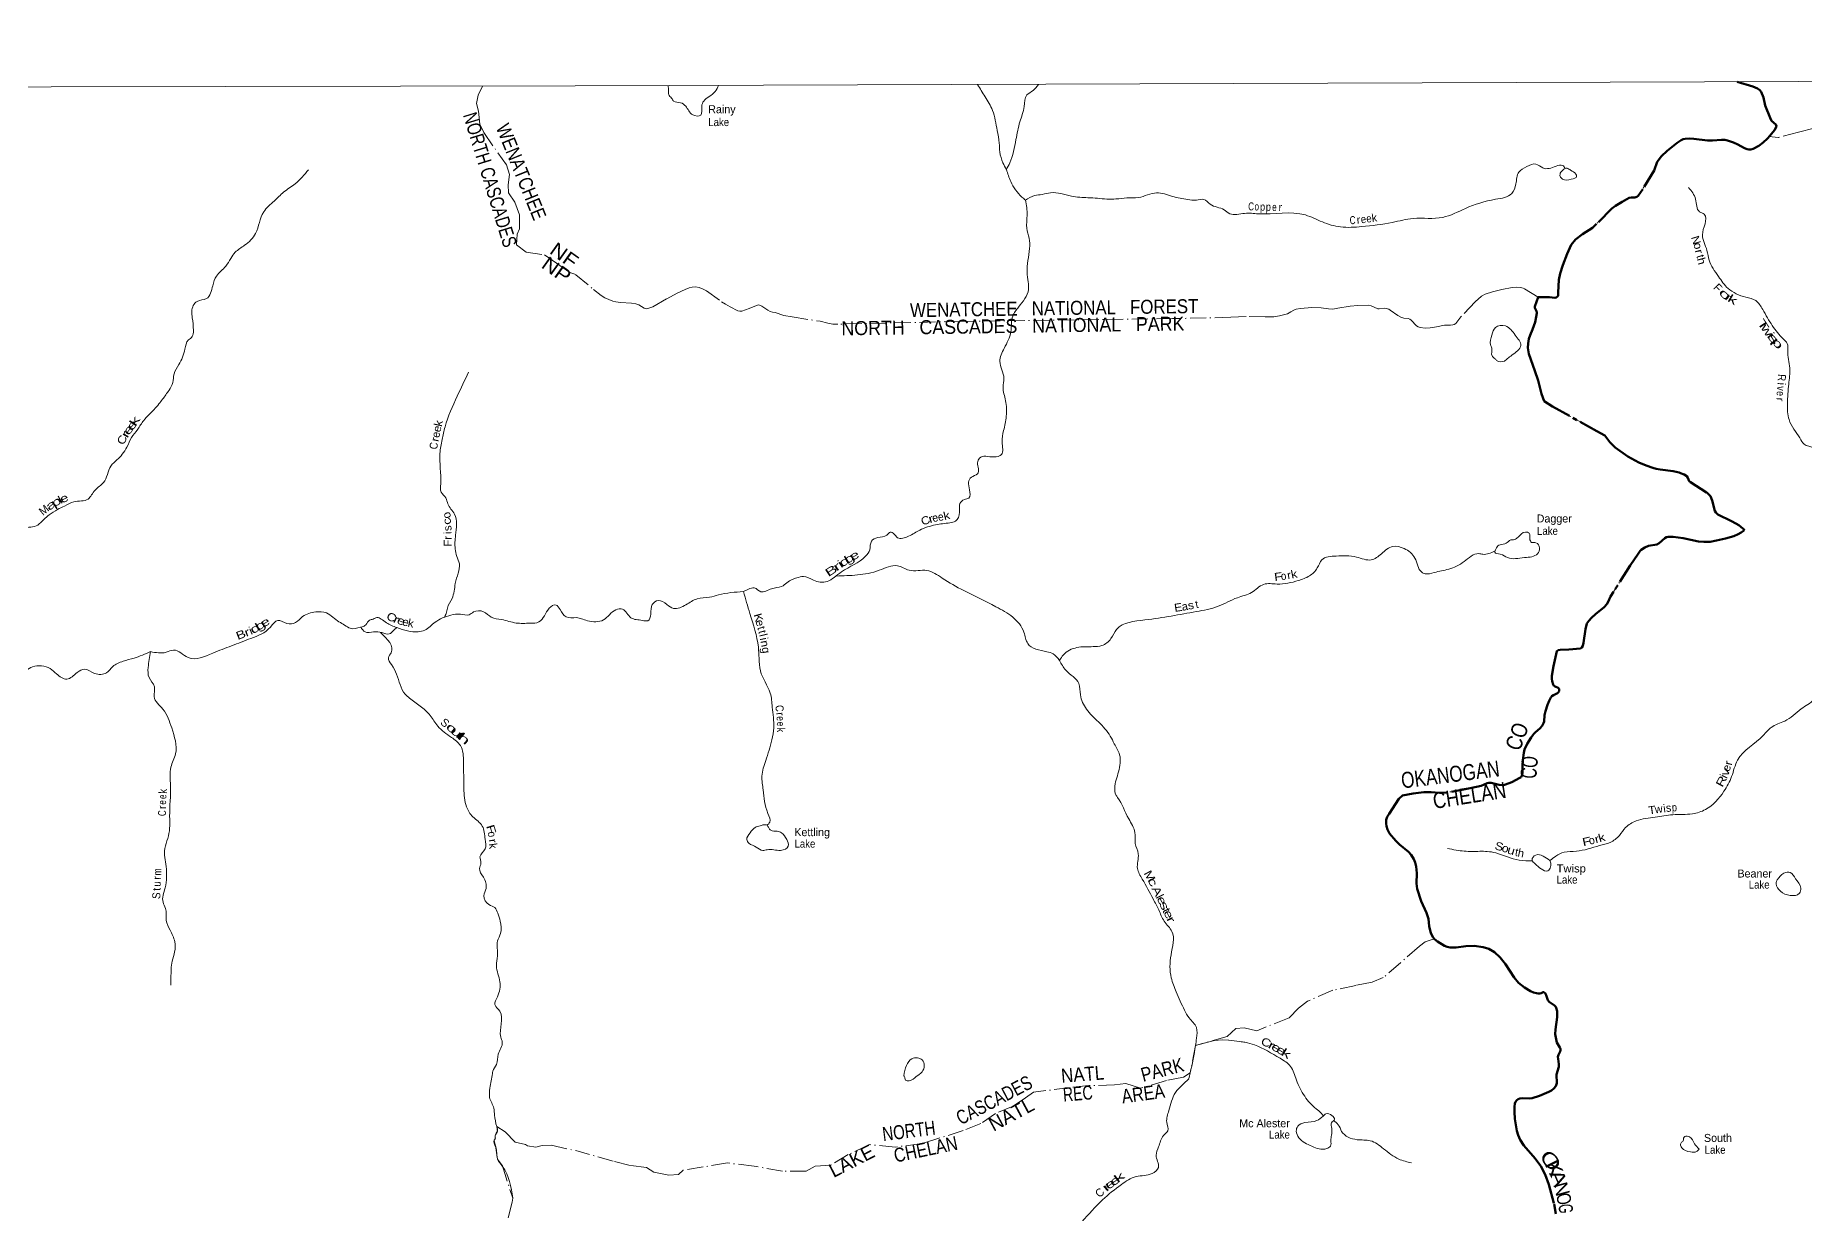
# Model space of a CAD drawing. Header units: feet. Extents: x 0 to 246606, y 183576 to 368785.
# Drawn here: x 47654 to 91875, y 339317 to 368785 of the extents above; entities that cross this region are included whole.
import ezdxf
from ezdxf.enums import TextEntityAlignment as Align

# ---------------------------------------------------------------- set-up
doc = ezdxf.new("R2010")
doc.units = ezdxf.units.FT
doc.header["$LTSCALE"] = 80
doc.linetypes.add('DOT_DASHED', pattern=[7.7, 5, -1.2, 0.3, -1.2])
doc.linetypes.add('LONG_DASH_SHORT_DASH', pattern=[9.9, 6, -1.2, 1.5, -1.2])
for name, color, linetype, lineweight in [('11', 7, 'LONG_DASH_SHORT_DASH', 60), ('39', 7, 'Continuous', 13), ('4', 7, 'Continuous', 13), ('41', 7, 'Continuous', 13), ('44', 7, 'DOT_DASHED', 13)]:
    doc.layers.add(name, color=color, linetype=linetype, lineweight=lineweight)
doc.layers.add('12', color=7, linetype='Continuous')

msp = doc.modelspace()

# ---------------------------------------------------------------- linework, layer by layer
at = {"layer": '11'}
for points in [[(90192.04, 367622.53), (90582.19, 367506.31), (90697.59, 367458.99), (90754.21, 367417.03), (90787.9, 367374.37), (90845.17, 367229), (90893.35, 367035.16), (91014.28, 366718.77), (91050.51, 366650.23), (91159.17, 366552.14), (91170.64, 366518.2), (91170.64, 366518.2), (91159.53, 366474.32), (91125.27, 366418.18), (91009.69, 366275.52), (90944.13, 366203.4), (90840.42, 366106.73), (90732.73, 366025.93), (90587.98, 365946.05), (90527.37, 365930.24), (90483.21, 365928.83), (90443.05, 365936.78), (90369.88, 365966.04), (90206.18, 366058.42), (90095.09, 366107.42), (89950.91, 366157.09), (89877.22, 366168.52), (89800.19, 366169.97), (89576.34, 366153.05), (89447.5, 366153.54), (89110.52, 366196.22), (88991.49, 366202.92), (88889.71, 366196.07), (88841.18, 366185.44), (88788.14, 366164.56), (88685.95, 366100.14), (88437.74, 365900.35), (88297.08, 365767.07), (88190.85, 365623.05), (88117.95, 365406.31), (87829.85, 364942.83), (87716.42, 364776.03), (87684.58, 364748.94), (87629.33, 364733.98), (87537.19, 364727.65), (87492.38, 364718.87), (87313.47, 364625.06), (87150.73, 364525.36), (87059.54, 364453.13), (86677.3, 364070.96), (86569.92, 363968.97), (86322.14, 363813.86), (86148.56, 363676.64), (86039.96, 363546.78), (85939.18, 363325.35), (85831.9, 363041.7), (85766.37, 362831.51), (85734.86, 362671.41), (85713.94, 362353.8), (85716.22, 362295.5), (85714.05, 362277.56), (85706.77, 362261.49), (85691.02, 362245.56), (85663.93, 362230.42), (85630.38, 362224.4), (85499.44, 362237.04), (85216.26, 362235.14), (85135.38, 362004.91), (85136.15, 361974.54), (85172.64, 361885.14), (85178.77, 361858.1), (85178.25, 361835.85), (85168.77, 361746.49), (85140.25, 361614.37), (85072.68, 361433.16), (85012.75, 361285.34), (84983.26, 361192), (84961.54, 361077.2), (84956.2, 360969.82), (84981.82, 360817.03), (85131.18, 360395.87), (85213.99, 360149.66), (85296.74, 359820.1), (85366.94, 359637.38), (85574.7, 359501.01), (86685.66, 358887.46), (86879.8, 358773.98), (87006.31, 358608.29), (87141.51, 358480.39), (87457.98, 358248.71), (87734.47, 358100.34), (87915.17, 358024.67), (88085.43, 357968.05), (88168.11, 357947.38), (88267.82, 357930.54), (88592.33, 357887.7), (88735.66, 357851.44), (88772.28, 357836.16)], [(88772.28, 357836.16), (88862.92, 357800.77), (88927.58, 357761.93), (88952.89, 357721.46), (88986.09, 357640.02), (89020.01, 357607.85), (89428.56, 357352.66), (89484.62, 357305.21), (89520.9, 357259.47), (89562.8, 357154.48), (89627.99, 356898.05), (89654.07, 356848.1), (89708.12, 356802.54), (90050.42, 356637.95), (90153.3, 356581.12), (90228.38, 356531.85), (90334.23, 356455.63), (90355.46, 356432.52), (90362.37, 356410.95), (90351.52, 356396.04), (90287.26, 356353.09), (90211.77, 356307.34), (90110, 356262.69), (89899.73, 356202.88), (89674.57, 356147.8), (89511.02, 356121.04), (89353.01, 356115.59), (89226.77, 356128.89), (88836.11, 356207.89), (88591.55, 356242.24), (88516.81, 356245.4), (88468.87, 356243.69), (88425.61, 356232.8), (88384.96, 356209.84), (88242.5, 356085.85), (88180.73, 356054.18), (87976.34, 356015.34), (87877.68, 355974.7), (87789.61, 355919.11), (87763.17, 355892.52), (87710.81, 355821.41), (87512.14, 355523.8), (87094.85, 354865.09), (87022.62, 354749.14), (86961.78, 354614.34), (86929.07, 354558.36), (86863.77, 354484.29), (86646.87, 354311.19), (86552.07, 354219.63), (86478.16, 354140.39), (86434.81, 354072.71), (86396.83, 353936.63), (86346.51, 353593.58), (86329.18, 353513.7), (86309.01, 353476.39), (86277.45, 353454.71), (85982.4, 353428.48), (85766.74, 353421.52), (85714.4, 353411.27), (85684.62, 353381.67), (85597.09, 353010.9), (85556.08, 352765.56), (85557.55, 352691.74), (85568.87, 352630.64), (85592.86, 352552), (85610.31, 352520.72), (85641.06, 352499.37), (85714.55, 352464.28), (85736.7, 352438.87), (85742.28, 352411), (85738.95, 352381.38), (85725.76, 352356.67), (85700.68, 352334.72), (85599.03, 352285.57), (85558.85, 352259.57), (85533.95, 352227.45), (85494.35, 352146.08), (85452.26, 352045.16), (85397.96, 351886.3), (85378.74, 351816.03), (85373.01, 351784.89), (85369.77, 351738.19), (85368.43, 351669.24), (85364.88, 351628.28), (85352.75, 351579.8), (85317.42, 351517.21), (85258.96, 351453.67), (85147.35, 351357.95), (85108.47, 351320.03)], [(85108.47, 351320.03), (85079.77, 351286.02), (85037.86, 351223.63), (84938.91, 351068.89), (84875.59, 350928.78), (84855.62, 350843.78), (84832.53, 350659.57), (84819.74, 350512.96), (84824.05, 350346.52), (84818.93, 350304.28), (84808.09, 350267.28), (84786.66, 350235.51), (84755.21, 350212.44), (84553.95, 350110.93), (84397.43, 350047.15), (84352.74, 350035.59), (84313.58, 350033.1), (84243.22, 350042.07), (84037.09, 350093.44), (83980.34, 350094.61), (83937.77, 350085.84), (83793.75, 350013.14), (83519.48, 349959.46), (82930.9, 349847.66), (82845.06, 349842.31), (82752.34, 349844.61), (82537.81, 349861.52), (82358.84, 349861.65), (82087.47, 349822.18), (81823.12, 349776.81), (81732.04, 349692.33), (81488.04, 349319.83), (81439.43, 349236.81), (81418.29, 349162.78), (81414.04, 349077.82), (81422.4, 349011.04), (81449.01, 348920.8), (81499.99, 348825.39), (81655.34, 348639.07), (81746.12, 348546.91), (81971.99, 348364.03), (82043.23, 348289.59), (82107.6, 348185.1), (82140.91, 348095.65), (82164.04, 347996.46), (82185.3, 347834.98), (82174.39, 347571.84), (82188.77, 347442.52)], [(82188.77, 347442.52), (82289.56, 347131.61), (82424.22, 346836.18), (82478.35, 346691.85), (82491.68, 346503.3), (82532.78, 346332.26), (82586.87, 346219.01), (82623.95, 346179.69), (82702.89, 346125.77), (82876.79, 346012.6), (82939.91, 345987.72), (83019.88, 345971.91), (83168.11, 345971.47), (83409.91, 346002.79), (83617.53, 346016.23), (83841.77, 345982.04), (83981.2, 345938.91), (84122.16, 345855.63), (84263.95, 345723.59), (84397.95, 345557.1), (84612.6, 345225.61), (84723.59, 345093.12), (84877.83, 344969.55), (85026.99, 344883.73), (85101.75, 344850.7), (85173.79, 344827.95), (85216.65, 344821.1), (85256.92, 344824.42), (85293.99, 344830.68), (85337.87, 344857.09), (85359.39, 344858.44), (85395.58, 344825.2), (85427.02, 344752.7), (85461.06, 344658.3), (85493.54, 344615.56), (85622.07, 344525.12), (85652.9, 344490.86), (85667.45, 344462.6), (85689.18, 344377.86), (85692.61, 344314.46), (85692.37, 344228.05), (85645.16, 343920.91), (85641.2, 343807.82), (85654.48, 343719.6), (85686.09, 343593.22), (85755.55, 343471.37), (85770.28, 343437.94), (85773.93, 343405.17), (85763.19, 343370.14), (85722.94, 343284.73), (85710.51, 343238.54), (85711.92, 343184.51), (85732.13, 343053.04), (85731.58, 342986.8)], [(85731.58, 342986.8), (85676.38, 342793.74), (85680.78, 342583.08), (85659.06, 342508.77), (85607.79, 342442.82), (85550.41, 342400.07), (85479.05, 342359.54), (85248.46, 342262.59), (85069.24, 342201.25), (85007.15, 342194.69), (84826.5, 342207.93), (84759.96, 342198.19), (84711.96, 342177.51), (84680.96, 342154.11), (84650.01, 342113.63), (84633.75, 342073.66), (84622.86, 341989.38), (84619.96, 341862.01), (84634.12, 341689.57), (84678.2, 341390.09), (84714.95, 341278.13), (84766.64, 341159.95), (84860.84, 341020.13), (85140.23, 340695.96), (85282.73, 340507.32), (85389.59, 340291.66), (85484.36, 340046.18), (85615.22, 339553.54), (85659.58, 339309.28)]]:
    msp.add_lwpolyline(points, dxfattribs=at)
at = {"layer": '39'}
msp.add_lwpolyline([(77479.91, 343658.62), (77321.03, 343667.28), (77122.09, 343649.59), (76863.45, 343581.03), (76653.25, 343519.41)], dxfattribs=at)
for points in [[(63471.33, 367532.76), (63477.04, 367388.69), (63483.67, 367304.66), (63553.17, 367213.31), (63605.56, 367140.47), (63781.27, 367099.82), (63908.4, 367014.76), (64083.78, 366798.26), (64285.82, 366791.94), (64308.47, 367014.26), (64359.22, 367141.55), (64496.83, 367256.6), (64646.58, 367381.74), (64727.55, 367535.35)], [(71201.69, 367554.48), (71392.84, 367250), (71576.07, 366910.17), (71694.33, 366404.68), (71744.26, 366093.32), (71760, 365868.92), (71838.3, 365599.98), (71924.82, 365429.18)], [(72725.86, 367558.14), (72589.28, 367404.15), (72435.51, 367295.18), (72366.27, 367004.19), (72262.51, 366624.3), (72162.66, 366177.69), (72010.03, 365593.7), (71924.49, 365428.55)], [(54479.46, 365426.31), (54149.95, 365072.98), (53857.28, 364863.52), (53623.32, 364642.62), (53359.6, 364370.86), (53155.32, 363831.06), (52883.78, 363534.97), (52649.31, 363360.53), (52535.82, 363207.69), (52412.65, 363014.32), (52179.01, 362763.12), (52086.65, 362523.64), (51926.5, 362200.54), (51696.94, 362133.24), (51562.29, 361881.15), (51576.12, 361721.69), (51603.72, 361408.84), (51575.12, 361250.91), (51477.04, 361166.94), (51392.64, 360937.66), (51241.24, 360552.02), (51118.51, 360318.26), (51088.52, 360101.72), (50993.61, 359910.7), (50832.42, 359684.57), (50740.77, 359566.33), (50493.23, 359292.74), (50361.4, 359153.83), (50210.25, 358933.88), (50054.94, 358723.98), (49940.31, 358488.29), (49825.08, 358309.16), (49693.25, 358170.25), (49543.42, 358014.97), (49355.99, 357598.61), (49143.87, 357412.31), (48970.54, 357188.06), (48615.77, 357119.33), (48378.57, 357011.53), (48207.78, 356926.73), (48001.15, 356793.02), (47865.03, 356678.31), (47710.98, 356539.14), (47346.15, 356466.25), (47070.7, 356345.89), (46910.21, 356243.02), (46700.35, 356222.42), (46324.23, 356072.62), (45875.47, 355726), (45332.61, 355301.51), (45073.78, 354951.01), (45055.66, 354568.93), (45368.65, 354202.78), (45641.01, 353858.39), (45677.23, 353683.03), (45723.01, 353370.38)], [(71924.49, 365428.55), (72031.38, 365128.75), (72313.53, 364740.29), (72400.27, 364665.39)], [(72400.27, 364665.39), (72626.77, 364776.29), (72820.8, 364808.39), (73026.98, 364850.58), (73552.15, 364763), (73960.22, 364726.11), (74202.65, 364709.63), (74663.3, 364692.88), (74932.08, 364720.85), (75223.05, 364730.59), (75679.91, 364847.26), (76071.72, 364757.83), (76455.47, 364678.52), (76671.64, 364664.1), (76857.56, 364682.06), (77016.96, 364562.59), (77368.26, 364420.66), (77505.48, 364325.48), (77879.29, 364333.1), (78216.69, 364322.57), (79398.64, 364292.79), (79822.62, 364118.42), (80274.98, 363994.55), (80806.39, 364001.97), (81568.33, 364108.15), (82091.82, 364204.53), (82829.37, 364233.93), (83395.53, 364455.57), (84151.63, 364685.07), (84556, 364828.08), (84659.5, 365068.5), (84734.82, 365365.55), (84929.04, 365502.76), (85159.5, 365565.13), (85329.04, 365469.92), (85664.53, 365511.95), (85826.21, 365533.98), (85892.74, 365455.06)], [(85892.74, 365455.06), (85781.43, 365360.19), (85763.06, 365259.15), (85823.55, 365190.35), (86043.77, 365186.03), (86175.24, 365258.63), (86157.17, 365315.25), (86026.01, 365412.45), (85937.2, 365461.07), (85891.86, 365456.11)], [(88975.15, 364978.2), (89148.37, 364688.93), (89250.83, 364375.48), (89365.88, 364312.67), (89385.64, 364074.12), (89320.47, 363797.27), (89434.9, 363404.98), (89486.98, 363164.37), (89722.61, 362755.75), (89960.48, 362458.31), (90406.6, 362237.42), (90654.96, 362152.21), (90828.31, 361929.64), (91067.99, 361527.08), (91346.19, 361189.16), (91442.97, 361081.91), (91452.74, 360901.99), (91502.43, 360463.29), (91477.43, 360065.1), (91446.19, 359567.88), (91485.87, 359175.68), (91608.66, 358932.96), (91757.88, 358717.52)], [(72400.99, 364665.74), (72444.01, 364289.36), (72431.27, 363959.89), (72491.42, 363711.18), (72503.07, 363456.47), (72441.33, 362860.24), (72469.17, 362619.65), (72476.89, 362429.63), (72229.57, 361991.3), (72083.66, 361763.07), (72034.44, 361373), (71869.99, 360956.8), (71760.28, 360633.51), (71862.52, 360204.85), (71841.91, 359990.6), (71903.91, 359648.91), (71921.36, 359260.78), (71854.01, 358899.04), (71817.1, 358610.02), (71800.36, 358302.79), (71608.29, 358240.37), (71252.63, 358214.53), (71201.89, 358095.33), (71227.88, 357945.72), (71201.38, 357820.43), (71047.66, 357733.7), (70978.73, 357612.5), (71002.62, 357420.44), (70984.05, 357214.28), (70872.85, 357176.01), (70763.56, 357081.14), (70753.05, 356862.84), (70653.61, 356632.53), (70514.12, 356594.3), (70152.35, 356542.19), (69760.13, 356413.32), (69478.99, 356258.02), (69204.13, 356221.98), (69111.36, 356317.1), (69022.54, 356357.64), (68939.57, 356289.01), (68707.09, 356226.64), (68551.34, 356135.87), (68506.48, 355919.64), (68405.15, 355758.06), (67806.35, 355370.7), (67620.2, 355229.43), (67440.19, 355128.59), (67100.8, 355159.33), (66848.41, 355252.63), (66686.69, 355214.43), (66567.42, 355178.19), (66306.44, 355004.68), (66051.74, 354944.35), (65784.9, 354871.92), (65623.43, 354965.1), (65477.9, 354934.96), (65352.52, 354874.48)], [(84374.37, 360635.93), (84188.5, 360644.25), (84138.08, 360694.85), (84063.46, 360769.73), (84055.74, 360963.8), (84025.59, 361046.71), (84056.36, 361291.26), (84149.65, 361477.11), (84398.25, 361517.23), (84642.31, 361290.53), (84779.21, 361029.6), (84558.52, 360785.28), (84449.25, 360700.52), (84374.37, 360635.93)], [(58480.85, 360364.56), (58196.43, 359763.23), (57893.63, 358991.96), (57822.29, 358675.94), (57765.4, 358329.79), (57783.66, 357570.3), (57798.03, 357360.33), (57914.72, 357216.2), (57962.76, 357069.26), (58129.11, 356814.57), (58155.01, 356283.48), (58146.54, 355943.94), (58188.44, 355755.95), (58250.31, 355570.26), (58219.7, 355338.64), (58149.83, 355073.15), (58068.99, 354700.45), (57950.34, 354462.69), (57919.46, 354328.98), (57875.82, 354228.2)], [(91757.88, 358717.52), (91862.63, 358560.21), (91980.06, 358509.99), (92170.34, 358441.78), (92381.41, 358157.35), (92846.19, 357513.83), (93032.87, 357273.8), (93211.07, 357189.38), (93411.93, 356941.31), (93691.65, 356697.49), (93896.23, 356574.74), (94293.56, 356214), (94848.73, 355815.27), (95317.02, 355386), (95776.74, 355142.65), (96040.22, 354925.06), (96514.22, 354635.27), (97125.78, 354333.71), (97566.96, 354223.71), (97810.18, 354210.83)], [(84126.09, 355884.37), (83835.93, 355807.49), (83734.94, 355823.79), (83362.79, 355626.16), (82980.55, 355434.6), (82618.73, 355352.18), (82388.33, 355320.12), (82305.56, 355358.63), (82134.48, 355712.59), (81864.18, 355951.45), (81585.45, 356004.36), (81296.17, 355820.77), (81043.32, 355667.46), (80675.71, 355738.67), (80162.55, 355763.57), (79808.78, 355666.99), (79695.25, 355464.99), (79498.89, 355267.14), (79219.84, 355150.24), (78688.28, 355063.99), (78352.86, 355054.3), (78051.42, 354852.54), (77697.58, 354721.59), (77220.34, 354505.9), (76670.51, 354375.19), (75387.09, 354164.55), (74679.47, 353928.93), (74537.6, 353700.69), (74310.97, 353525.12), (74092.71, 353497.09), (73686.54, 353473.34), (73348.78, 353295.88), (73253.54, 353150.46)], [(84499.31, 356154.34), (84379.94, 356069.59), (84230.36, 356033.39), (84155.42, 355938.48), (84133.05, 355859.68), (84268.33, 355808.97), (84450.01, 355723.85), (84876.34, 355723.31), (85199.8, 355819.94), (85250.59, 355963.39), (85159.91, 356094.9), (85052.84, 356105.14), (85006.55, 356202.22), (84994.67, 356331.61), (84895.72, 356362.05), (84713.64, 356236.95), (84620.58, 356174.4), (84531.33, 356166.19), (84499.31, 356154.34)], [(67665.84, 355263.46), (68202.23, 355291.37), (68741.92, 355405.91), (69200.79, 355520.56), (69493.56, 355409.01), (69936.04, 355402.4), (70319.58, 355211.91), (70858.47, 354899.94), (71661.88, 354496.68), (72083.67, 354233.37), (72361.8, 353857.04), (72456.24, 353575.95), (72936.73, 353369.17), (73092.21, 353318.44), (73253.54, 353150.46)], [(65352.62, 354874.13), (64728.02, 354792.38), (64505.66, 354734.04), (64194.42, 354691.98), (63915.31, 354544.77), (63603.98, 354454.19), (63434.44, 354553.45), (63218.43, 354650.75), (63072.77, 354551.89), (63033.93, 354313.41), (62962.9, 354145.72), (62827.54, 354153.98), (62538.73, 354221.04), (62331.01, 354431.53), (62163.28, 354417.59), (61853.67, 354167.32), (61453.57, 354145.59), (61302.13, 354196.31), (61182.07, 354226.53)], [(65352.52, 354874.48), (65513.12, 354324.46), (65723.7, 353485.32), (65741.36, 353206.34), (65775.12, 352890.96), (66020.58, 352336.79), (66072.46, 351985.01), (66109.88, 351467.48), (66062.84, 351164.33), (65908.31, 350647.05), (65812.61, 350259.06), (65844.29, 349913.36), (65962.4, 349327.01), (66008.46, 349106.62), (65945.69, 349035.95)], [(55784.01, 353983.16), (55523.73, 353955.92), (55383.5, 354035.13), (55241.19, 354120.37), (55090.51, 354231.78), (54927.76, 354339.02), (54660.85, 354364.23), (54332.83, 354249.33), (54158.7, 354099.83), (53936.76, 354075.06), (53715.72, 354155.35), (53529.67, 353987.53), (53041.87, 353703.1), (52559.06, 353517.72), (52086.33, 353334.48), (51471.42, 353224.36), (51105.83, 353410.08), (50924.6, 353357.48), (50530.53, 353373.15)], [(56691.09, 353973.39), (56429.22, 354093.63), (56296.92, 354187.07), (56191.48, 354224.24), (56092.9, 354186.74), (56008.36, 354159.5), (55910.61, 354045.23), (55822.3, 353991.68), (55782.84, 353983.04)], [(61182.07, 354226.53), (60918.04, 354242.25), (60768.63, 354424.39), (60666.41, 354538.39), (60495.58, 354457.62), (60376.39, 354270.37), (60240.69, 354115.25), (60020.87, 354082.41), (59671.35, 354088.49), (59304.82, 354173.18), (59049.66, 354232.88), (58854.27, 354370.04), (58603.85, 354365.14), (58493.5, 354295.18), (58279.23, 354308.88), (58037.1, 354283.87), (57645.1, 354107.61), (57384.62, 353910.65), (57223.47, 353868.39), (56691.09, 353973.39)], [(55784.01, 353983.16), (55894.36, 353865.22), (56106.47, 353863.62), (56312.66, 353849.83), (56498.87, 353815.6), (56602.98, 353901.66), (56691.09, 353973.39)], [(56279.92, 353852.23), (56544.31, 353345.35), (56478.99, 353221.35), (56553.56, 353048.45), (56681.39, 352807.46), (56896.82, 352308.86), (57004.95, 352209.08), (57267.64, 352012.07), (57520.63, 351778.59), (57711.37, 351510.04), (58051.75, 351227.04), (58276.13, 351023.53), (58355.33, 350608.23), (58364.42, 349949.65), (58429.93, 349491.76), (58588.17, 349241.02), (58824.95, 349011.39), (58895.18, 348678.81), (58895.74, 348438.38), (58766.54, 348242.93), (58790.51, 348079.55), (58755.55, 347949.83), (58850.8, 347732.72), (58918.49, 347448.61), (58863.89, 347266.14), (58989.46, 347047.35), (59137.74, 346970.26), (59211.97, 346829.68), (59274.71, 346630.37), (59277.99, 346325.31), (59207.29, 346136.6), (59205.25, 345762.78), (59179.6, 345518.01), (59264.7, 345116.91), (59202.06, 344742.4), (59141.58, 344543.7), (59258.48, 344379.36), (59287.68, 343729.1), (59323.32, 343608.29), (59223.57, 343304.07), (59177.83, 343048.96), (59088.78, 342876.19), (59075.25, 342819.46)], [(91786.45, 351943.18), (92113.53, 352169.99), (92456.29, 352583.21), (92750.8, 352889.18), (93031.84, 352920.24), (93432.59, 352804.07), (94195.27, 352721.19), (94824.45, 352646.04), (95540.44, 352635.8), (96529.11, 352761.7), (97024.19, 352926.72), (97373.29, 353236.87), (97475.69, 353530.21), (97646.51, 353959.14), (97808.94, 354210.9)], [(50530.41, 353372.31), (50120.2, 353210.83), (49846.32, 353132.93), (49587.18, 352998.61), (49431.27, 352845.28), (49134.52, 352827.73), (48880.86, 352935.94), (48699.98, 352851.01), (48439.15, 352686.38), (48183.23, 352816.78), (48026.28, 352948.33), (47581.42, 352991.7), (47243.92, 352818.1), (47035.87, 352817.73), (46894.45, 353008.05), (46745.7, 353127.56), (46443.87, 353206.93), (46152.66, 353237.93), (45856.37, 353365.85), (45722.61, 353370.36)], [(50530.53, 353373.15), (50472.17, 352976.47), (50495.04, 352728.21), (50626.82, 352495.35), (50621.41, 352246.77), (50838.88, 351934.08), (51060.07, 351463.83), (51157.92, 350816.38), (51040.29, 350483.67), (51031.1, 350022.89), (51009.03, 349256.87), (51008.26, 348951.77), (50962.46, 348702.72), (50888.42, 348449.31), (50919.51, 347999.1), (50894.96, 347463.39), (50844.29, 347103.16), (50906.51, 346952.34), (50923.9, 346649.47), (51023.47, 346406.14), (51135.66, 346116.48), (51134.36, 345861.88), (51070.14, 345634.85), (51048.16, 345424.47), (51038.25, 345030.36)], [(73253.83, 353150.9), (73406.65, 352909.72), (73733.34, 352573.76), (73775.24, 352290.71), (73924.09, 351934.76), (74226.56, 351612.98), (74520.89, 351256.85), (74621.56, 351066.71), (74752.39, 350795.68), (74727.34, 350369.2), (74631.6, 349958.97), (74661.6, 349791.16), (74701.89, 349728.45), (74981.74, 349192.43), (75136.67, 348846.57), (75146.26, 348577.72), (75220.53, 348312.82), (75199.64, 347949), (75320.38, 347686.06), (75592.21, 347186.44), (75733.13, 346911.35), (75867.98, 346632.23), (76061.47, 346375.27), (76040.16, 345791.12), (76045.14, 345212.99), (76169.76, 344865.16), (76377.01, 344404.02), (76491.82, 344211.84), (76673.22, 343973.09), (76676.75, 343702.22), (76653.25, 343519.41)], [(91786.45, 351943.18), (91376.75, 351636.01), (91039.03, 351476.74), (90842.66, 351276.87), (90198.98, 350659.13), (90050.71, 350248.97), (89858.07, 349879.3), (89398.56, 349423.03), (89071.03, 349318.33), (88577.98, 349294.69), (88143.46, 349236.61), (87664.42, 349138.16), (87401.44, 348970.72), (87245.49, 348776.86), (87014.82, 348601.29), (86752.01, 348520.76), (86169.84, 348382.01), (85862.67, 348354.09), (85658.41, 348257.32), (85510.71, 348150.37)], [(65945.69, 349035.95), (65860.85, 349044.14), (65769.88, 349020), (65644.52, 348973.66), (65516.98, 348840.41), (65435.84, 348670.71), (65490.22, 348579.68), (65671.89, 348486.47), (65835.39, 348397.33), (65944.53, 348419.42), (66279.91, 348402.83), (66472.06, 348509.73), (66433.98, 348673.51), (66300.94, 348841.45), (66191.91, 348882.01), (66034.35, 348906.47), (65983.95, 348967.17), (65945.69, 349035.95)], [(85072.62, 348143.42), (84740.91, 348155.38), (84153.28, 348340.06), (83943.21, 348374.69), (83571.44, 348375.15), (83165.38, 348408), (82947.24, 348452.74)], [(85510.71, 348150.37), (85337.15, 348257.72), (85153.34, 348286.25), (85064.2, 348163.06), (85138.78, 348063.92), (85294.12, 347938.4), (85457.69, 347891.7), (85526.57, 347986.62), (85534.79, 348061.4), (85510.71, 348150.37)], [(91192.67, 347664.72), (91358.67, 347832.29), (91514.28, 347848.27), (91649.36, 347694.47), (91780.26, 347459.83), (91743.64, 347328.48), (91517.24, 347274.19), (91270.94, 347383.65), (91164.2, 347567.73), (91174.43, 347634.42), (91192.67, 347664.72)], [(77478.81, 343658.77), (77757.57, 343620.01), (77886.85, 343601.66), (78121.1, 343534.66), (78767.04, 343202.34), (79027.31, 342997.86), (79174.17, 342658.08), (79379.5, 342251.52), (79665.83, 341939.87), (79790.9, 341832.58), (79844.5, 341763.5)], [(69356.68, 342767.38), (69427.88, 343024.01), (69559.53, 343191.62), (69703.03, 343213.67), (69816.08, 343163), (69872.38, 343015.37), (69815.52, 342863.83), (69671.84, 342744.75), (69493.84, 342641.88), (69404.97, 342658.16), (69388.89, 342704.68), (69356.68, 342767.38)], [(76479.49, 342682.55), (76517.86, 342838.37), (76653.25, 343519.41)], [(59075.25, 342819.46), (59016.54, 342455.1), (59006.92, 342222.64), (59112.86, 341951.09), (59128.82, 341781.55), (59184.07, 341495.59)], [(76482.89, 342685.7), (76306.8, 342522.19), (76150.89, 342346.52), (75986.38, 341893.93), (75933.3, 341600.9), (75961.19, 341390.64), (75849.84, 341271.51), (75728.07, 340984.63), (75667.07, 340780.54), (75723.07, 340473.22), (75567.2, 340319.79), (75164.98, 340245.5), (74796.86, 340043.82), (74327.39, 339662.37), (73807.09, 339115.22), (73578.3, 338864.85), (73191.14, 338204.34), (72957.91, 337737.69), (72834.18, 337487.19), (72526.61, 337242.99), (72198.65, 336903.8), (71545.44, 336595.34), (71276.51, 336486.53), (70959.4, 336547.56), (70281.16, 336894.07), (70069.2, 336999.45), (69827.27, 337282.75), (69651.82, 337462.87), (69474.38, 337655.12), (69240.16, 337738.29), (69008.01, 337849.76)], [(59185.62, 341487.22), (59199.72, 341386.35), (59144.45, 341266.51), (59147.31, 341187.74), (59121.4, 341155.12), (59159.56, 340987.86), (59201.06, 340697.38), (59330.45, 340498.84), (59583.4, 339703.66)], [(79838.84, 341758.83), (79906.03, 341814.24), (80061.53, 341771.6), (80126.01, 341674.49), (80049.07, 341591.71), (80056.88, 341446.16), (80050.51, 341280.41), (80036.11, 341145), (80021.7, 341003.52), (79930.67, 340945.01), (79740.72, 340937.16), (79561.02, 341002.07), (79232.08, 341216.75), (79169.75, 341378.54), (79204.33, 341501.8), (79386.35, 341594.56), (79685.47, 341642.7), (79838.84, 341758.83)], [(80099.47, 341642.93), (80218.7, 341540.96), (80303.25, 341375.1), (80690.8, 341166.41), (81020.09, 341139.72), (81351.08, 340941.21), (81732.47, 340682), (82051.53, 340584.57)], [(89243.2, 340929.33), (89122.22, 341064.91), (88995.26, 341238.91), (88884.14, 341245.11), (88851.73, 341200.68), (88839.48, 341133.99), (88815.2, 341115.83), (88774.67, 341055.24), (88804.81, 340964.24), (89022.83, 340860.87), (89172.37, 340868.77), (89243.2, 340929.33)]]:
    msp.add_spline(points, degree=3, dxfattribs=at)
at = {"layer": '4'}
for points in [[(0, 367439.54), (30573.51, 367460.56), (61146.96, 367523.65), (91720.3, 367628.78), (122293.47, 367775.98), (152869.71, 367965.22), (183439.05, 368196.52), (214011.34, 368469.87), (244583.23, 368785.28)], [(0, 183577.08), (0, 367439.54), (30573.51, 367460.56), (61146.96, 367523.65), (91720.3, 367628.78), (122293.47, 367775.98), (152869.71, 367965.22), (183439.05, 368196.52), (214011.34, 368469.87), (244583.23, 368785.28)]]:
    msp.add_lwpolyline(points, dxfattribs=at)
at = {"layer": '44'}
for points in [[(58827.68, 367517.39), (58724.86, 367290.93), (58680.62, 367084.66), (58730.91, 366887.55), (58766.32, 366567.23), (58859.07, 366352.45), (59426.87, 365544.02), (59505.74, 365306.9), (59470.05, 365050.3), (59482.13, 364848.72), (59637.51, 364612.48), (59753.45, 364293.07), (59754.92, 363944.11), (59697.87, 363810.32), (59682.41, 363543.88), (59917.77, 363363.01), (60379.47, 363299.73), (60679.59, 363085.32), (61008.04, 362857.12), (61159.74, 362802.51)], [(90192.04, 367622.53), (90582.19, 367506.31), (90697.59, 367458.99), (90754.21, 367417.03), (90787.9, 367374.37), (90845.17, 367229), (90893.35, 367035.16), (91014.28, 366718.77), (91050.51, 366650.23), (91159.17, 366552.14), (91170.64, 366518.2), (91170.64, 366518.2), (91159.53, 366474.32), (91125.27, 366418.18), (91009.69, 366275.52), (90944.13, 366203.4), (90840.42, 366106.73), (90732.73, 366025.93), (90587.98, 365946.05), (90527.37, 365930.24), (90483.21, 365928.83), (90443.05, 365936.78), (90369.88, 365966.04), (90206.18, 366058.42), (90095.09, 366107.42), (89950.91, 366157.09), (89877.22, 366168.52), (89800.19, 366169.97), (89576.34, 366153.05), (89447.5, 366153.54), (89110.52, 366196.22), (88991.49, 366202.92), (88889.71, 366196.07), (88841.18, 366185.44), (88788.14, 366164.56), (88685.95, 366100.14), (88437.74, 365900.35), (88297.08, 365767.07), (88190.85, 365623.05), (88117.95, 365406.31), (87829.85, 364942.83), (87716.42, 364776.03), (87684.58, 364748.94), (87629.33, 364733.98), (87537.19, 364727.65), (87492.38, 364718.87), (87313.47, 364625.06), (87150.73, 364525.36), (87059.54, 364453.13), (86677.3, 364070.96), (86569.92, 363968.97), (86322.14, 363813.86), (86148.56, 363676.64), (86039.96, 363546.78), (85939.18, 363325.35), (85831.9, 363041.7), (85766.37, 362831.51), (85734.86, 362671.41), (85713.94, 362353.8), (85716.22, 362295.5), (85714.05, 362277.56), (85706.77, 362261.49), (85691.02, 362245.56), (85663.93, 362230.42), (85630.38, 362224.4), (85499.44, 362237.04), (85217.02, 362235.15)], [(91725.21, 366361.68), (92290.9, 366506.62), (92418.08, 366931.85), (92318.35, 367275.65), (92183.33, 367628.44)], [(91725.21, 366361.68), (91217.86, 366232.41), (90991.67, 366254.91)], [(61163.47, 362799.39), (61606.77, 362429.04), (61791.57, 362277.78), (61890.2, 362220.15), (62089.9, 362140.63), (62164.12, 362120.72), (62279.02, 362103.74), (62552.48, 362085.92), (62664.63, 362069.6), (62738.09, 362041.83), (62868.15, 361960.67), (62923.92, 361948.94), (62988.22, 361959.39), (63083.5, 361999.58), (63436.27, 362198.56), (63697.95, 362333.7), (63898.08, 362426.57), (63993.62, 362467.35), (64068.64, 362487.27), (64151.93, 362492.07), (64243.29, 362477.91), (64343.82, 362434.98), (64425.04, 362393.2), (64805.56, 362122.88), (64901.15, 362062.81), (65021.05, 361993.54), (65212.22, 361898.81), (65262.84, 361888.15), (65310.46, 361890.03), (65490.8, 361951.32), (65633.75, 362013.42), (65701.19, 362039.81), (65731.56, 362042.87), (65778.38, 362033.21), (65814.19, 362016.71), (65958.86, 361916.11), (66016.87, 361882.33), (66073.62, 361866.14), (66143.09, 361852.5), (66360.32, 361775.44), (66565.63, 361742.2), (67271.23, 361634.47), (67464.52, 361584.65), (67584.73, 361564.44)], [(85216.26, 362235.14), (84863.47, 362455.18), (84781.4, 362481.54), (84681.43, 362488.07), (84562.23, 362475.9), (84309.64, 362429.34), (84071.07, 362370.52), (83887.93, 362310.07), (83797.45, 362265.37), (83638.5, 362124.32), (83285.33, 361747.06), (83209.65, 361643.95), (83153.87, 361583.19), (83116.98, 361556.59), (83079.97, 361542.14), (83025.03, 361536.51), (82945.31, 361541.52), (82874.84, 361540.17), (82670.35, 361495.15), (82518.44, 361470.58), (82387.33, 361466.16), (82269.71, 361477.17), (82215.9, 361492.18), (82174.57, 361520.84), (82042.55, 361665.23), (82009.83, 361687.2), (81967.26, 361701.58), (81855.3, 361713.23), (81783.69, 361733.56), (81705.51, 361778.32), (81517.72, 361913.29), (81478.77, 361934.12), (81417.81, 361956.07), (81369.33, 361959.04), (81238.56, 361943.07), (81205.7, 361946.31), (81038.73, 362024.04), (80965.25, 362034.56), (80711.28, 362027.08), (80514.67, 362009.07), (80208.77, 361961.63), (80082.51, 361938.38), (79977.72, 361942.12), (79790.57, 361968.58), (79555.59, 361975.17), (79278.11, 361956.3), (79165.42, 361936.64), (79109.24, 361916.35), (79030.81, 361868.64), (78951.8, 361823.44), (78749.97, 361768.36), (78607.87, 361746.97), (78393.9, 361744.88), (77914.46, 361754.31), (77531.79, 361733.47), (76078.56, 361700.9), (70769.85, 361630.19), (67707.57, 361563.37), (67584.73, 361564.44)], [(85217.02, 362235.15), (85216.26, 362235.14), (85135.38, 362004.91), (85136.15, 361974.54), (85172.64, 361885.14), (85178.77, 361858.1), (85178.25, 361835.85), (85168.77, 361746.49), (85140.25, 361614.37), (85072.68, 361433.16), (85012.75, 361285.34), (84983.26, 361192), (84961.54, 361077.2), (84956.2, 360969.82), (84981.82, 360817.03), (85131.18, 360395.87), (85213.99, 360149.66), (85296.74, 359820.1), (85366.94, 359637.38), (85574.7, 359501.01), (86685.66, 358887.46), (86879.8, 358773.98), (87006.31, 358608.29), (87141.51, 358480.39), (87457.98, 358248.71), (87734.47, 358100.34), (87915.17, 358024.67), (88085.43, 357968.05), (88168.11, 357947.38), (88267.82, 357930.54), (88592.33, 357887.7), (88735.66, 357851.44), (88772.28, 357836.16)], [(88772.28, 357836.16), (88862.92, 357800.77), (88927.58, 357761.93), (88952.89, 357721.46), (88986.09, 357640.02), (89020.01, 357607.85), (89428.56, 357352.66), (89484.62, 357305.21), (89520.9, 357259.47), (89562.8, 357154.48), (89627.99, 356898.05), (89654.07, 356848.1), (89708.12, 356802.54), (90050.42, 356637.95), (90153.3, 356581.12), (90228.38, 356531.85), (90334.23, 356455.63), (90355.46, 356432.52), (90362.37, 356410.95), (90351.52, 356396.04), (90287.26, 356353.09), (90211.77, 356307.34), (90110, 356262.69), (89899.73, 356202.88), (89674.57, 356147.8), (89511.02, 356121.04), (89353.01, 356115.59), (89226.77, 356128.89), (88836.11, 356207.89), (88591.55, 356242.24), (88516.81, 356245.4), (88468.87, 356243.69), (88425.61, 356232.8), (88384.96, 356209.84), (88242.5, 356085.85), (88180.73, 356054.18), (87976.34, 356015.34), (87877.68, 355974.7), (87789.61, 355919.11), (87763.17, 355892.52), (87710.81, 355821.41), (87512.14, 355523.8), (87094.85, 354865.09), (87022.62, 354749.14), (86961.78, 354614.34), (86929.07, 354558.36), (86863.77, 354484.29), (86646.87, 354311.19), (86552.07, 354219.63), (86478.16, 354140.39), (86434.81, 354072.71), (86396.83, 353936.63), (86346.51, 353593.58), (86329.18, 353513.7), (86309.01, 353476.39), (86277.45, 353454.71), (85982.4, 353428.48), (85766.74, 353421.52), (85714.4, 353411.27), (85684.62, 353381.67), (85597.09, 353010.9), (85556.08, 352765.56), (85557.55, 352691.74), (85568.87, 352630.64), (85592.86, 352552), (85610.31, 352520.72), (85641.06, 352499.37), (85714.55, 352464.28), (85736.7, 352438.87), (85742.28, 352411), (85738.95, 352381.38), (85725.76, 352356.67), (85700.68, 352334.72), (85599.03, 352285.57), (85558.85, 352259.57), (85533.95, 352227.45), (85494.35, 352146.08), (85452.26, 352045.16), (85397.96, 351886.3), (85378.74, 351816.03), (85373.01, 351784.89), (85369.77, 351738.19), (85368.43, 351669.24), (85364.88, 351628.28), (85352.75, 351579.8), (85317.42, 351517.21), (85258.96, 351453.67), (85147.35, 351357.95), (85108.47, 351320.03)], [(85108.47, 351320.03), (85079.77, 351286.02), (85037.86, 351223.63), (84938.91, 351068.89), (84875.59, 350928.78), (84855.62, 350843.78), (84832.53, 350659.57), (84819.74, 350512.96), (84824.05, 350346.52), (84818.93, 350304.28), (84808.09, 350267.28), (84786.66, 350235.51), (84755.21, 350212.44), (84553.95, 350110.93), (84397.43, 350047.15), (84352.74, 350035.59), (84313.58, 350033.1), (84243.22, 350042.07), (84037.09, 350093.44), (83980.34, 350094.61), (83937.77, 350085.84), (83793.75, 350013.14), (83519.48, 349959.46), (82930.9, 349847.66), (82845.06, 349842.31), (82752.34, 349844.61), (82537.81, 349861.52), (82358.84, 349861.65), (82087.47, 349822.18), (81823.12, 349776.81), (81732.04, 349692.33), (81488.04, 349319.83), (81439.43, 349236.81), (81418.29, 349162.78), (81414.04, 349077.82), (81422.4, 349011.04), (81449.01, 348920.8), (81499.99, 348825.39), (81655.34, 348639.07), (81746.12, 348546.91), (81971.99, 348364.03), (82043.23, 348289.59), (82107.6, 348185.1), (82140.91, 348095.65), (82164.04, 347996.46), (82185.3, 347834.98), (82174.39, 347571.84), (82188.77, 347442.52)], [(82188.77, 347442.52), (82289.56, 347131.61), (82424.22, 346836.18), (82478.35, 346691.85), (82491.68, 346503.3), (82532.78, 346332.26), (82586.87, 346219.01), (82617.43, 346186.6)], [(82617.43, 346186.6), (82389.3, 346115.88), (82246.72, 346003.9), (81345.22, 345220.07), (81067.94, 345107.3), (80659.37, 345024.08), (80080.62, 344903), (79448.57, 344629.41), (79226.71, 344459.26), (78988.23, 344214.08), (78184.19, 343892.5), (77869.16, 343960.61), (77660.24, 343950.19), (77442.99, 343749.86), (76653.25, 343519.41), (76517.86, 342838.37), (76349.04, 342731.9), (75924.39, 342648.35), (75276.72, 342453.16), (74910.4, 342572.67), (74629.64, 342534.51), (73980.44, 342518.94), (73516.84, 342472.92), (72602.26, 342352.9), (72399.91, 342213.43), (72094.34, 342005.2), (71655.55, 341822.45), (71284.49, 341570.46), (70847.56, 341395.82), (69810.4, 341067.35), (69146.48, 340982.84), (68501.84, 341042.05), (67971.83, 340794.81), (67532.74, 340525.26), (67143, 340507.03), (66918.37, 340375.17), (66331.05, 340383.09), (65620.9, 340501.48), (64951.66, 340584.39), (63847.29, 340401.87), (63730.76, 340294.48), (63489.8, 340277.33), (63114.23, 340356.28), (62931.06, 340467.51), (62519.74, 340523.52), (62097.46, 340625.71), (61220.27, 340878.77)], [(82617.43, 346186.6), (82623.95, 346179.69), (82702.89, 346125.77), (82876.79, 346012.6), (82939.91, 345987.72), (83019.88, 345971.91), (83168.11, 345971.47), (83409.91, 346002.79), (83617.53, 346016.23), (83841.77, 345982.04), (83981.2, 345938.91), (84122.16, 345855.63), (84263.95, 345723.59), (84397.95, 345557.1), (84612.6, 345225.61), (84723.59, 345093.12), (84877.83, 344969.55), (85026.99, 344883.73), (85101.75, 344850.7), (85173.79, 344827.95), (85216.65, 344821.1), (85256.92, 344824.42), (85293.99, 344830.68), (85337.87, 344857.09), (85359.39, 344858.44), (85395.58, 344825.2), (85427.02, 344752.7), (85461.06, 344658.3), (85493.54, 344615.56), (85622.07, 344525.12), (85652.9, 344490.86), (85667.45, 344462.6), (85689.18, 344377.86), (85692.61, 344314.46), (85692.37, 344228.05), (85645.16, 343920.91), (85641.2, 343807.82), (85654.48, 343719.6), (85686.09, 343593.22), (85755.55, 343471.37), (85770.28, 343437.94), (85773.93, 343405.17), (85763.19, 343370.14), (85722.94, 343284.73), (85710.51, 343238.54), (85711.92, 343184.51), (85732.13, 343053.04), (85731.58, 342986.8)], [(85731.58, 342986.8), (85676.38, 342793.74), (85680.78, 342583.08), (85659.06, 342508.77), (85607.79, 342442.82), (85550.41, 342400.07), (85479.05, 342359.54), (85248.46, 342262.59), (85069.24, 342201.25), (85007.15, 342194.69), (84826.5, 342207.93), (84759.96, 342198.19), (84711.96, 342177.51), (84680.96, 342154.11), (84650.01, 342113.63), (84633.75, 342073.66), (84622.86, 341989.38), (84619.96, 341862.01), (84634.12, 341689.57), (84678.2, 341390.09), (84714.95, 341278.13), (84766.64, 341159.95), (84860.84, 341020.13), (85140.23, 340695.96), (85282.73, 340507.32), (85389.59, 340291.66), (85484.36, 340046.18), (85615.22, 339553.54), (85659.58, 339309.28)], [(59184.07, 341495.59), (59199.95, 341380.91), (59192.61, 341351.81), (59151.07, 341284.71), (59143.12, 341255.22), (59147.13, 341186.99), (59126.62, 341166.56), (59122.96, 341144.71), (59155.19, 341010.23), (59205.97, 340681.82), (59325.78, 340511.43), (59583.4, 339703.66), (59568.76, 339601.77), (59447.12, 339120.9)], [(59184.07, 341495.59), (59393.68, 341362.99), (59649.66, 341106.84), (59905.64, 341049.92), (59951.86, 341014.35), (60161.63, 340978.77), (60318.06, 341021.46), (60549.16, 341028.58), (61220.27, 340878.77)]]:
    msp.add_lwpolyline(points, dxfattribs=at)

# ---------------------------------------------------------------- texts
at = {"layer": '12'}
for s, rotation, width, p in [('CO', 69.533, 0.85, (84753.47, 350862.77)), ('CO', 85.086, 0.7, (85166.41, 350183.1)), ('OKANOGAN', 7.16, 0.8, (81816.32, 349948.8)), ('CHELAN', 8.869, 0.85, (82617.25, 349437.39))]:
    msp.add_text(s, height=400, rotation=rotation, dxfattribs=dict(at, width=width)).set_placement(p)
at = {"layer": '41'}
for s, p in [('Rainy', (64471.5, 366837.96)), ('Dagger', (85178.39, 356602.35)), ('Kettling', (66622.65, 348757.56)), ('Beaner', (90196.17, 347723.67)), ('Mc Alester', (77744.16, 341477.2)), ('South', (89359.51, 341110.64))]:
    msp.add_text(s, height=200, dxfattribs=at).set_placement(p)
for s, width, p in [('Lake', 0.9, (64471.5, 366516.19)), ('Lake', 0.9, (85187.23, 356292.74)), ('Lake', 0.9, (66627.07, 348470.08)), ('Twisp', 1.05, (85675.75, 347849.71)), ('Lake', 0.9, (85675.75, 347571.07)), ('Lake', 0.9, (90479.09, 347445.04)), ('Lake', 0.9, (78488.43, 341194.36)), ('Lake', 0.9, (89377.18, 340814.32))]:
    msp.add_text(s, height=200, dxfattribs=dict(at, width=width)).set_placement(p)
for s, rotation, width, p in [('C', 358.209, 0.75, (78037.36, 364408.19)), ('o', 358.216, 0.75, (78179.45, 364405.77)), ('p', 358.732, 0.85, (78325.38, 364400.18)), ('p', 358.732, 0.85, (78470.22, 364396.97)), ('e', 358.732, 0.75, (78620.45, 364391.74)), ('C', 2.354, 0.75, (80580.88, 364064.18)), ('e', 7.403, 0.9, (80859.77, 364090.44)), ('e', 7.403, 0.9, (80997.59, 364107.48)), ('N', 287.623, 1.1, (89066.21, 363634.29)), ('o', 286.514, 1.1, (89114.38, 363493.92)), ('r', 284.119, 1.2, (89143.76, 363355.33)), ('h', 285.439, 1.15, (89204.74, 363114.63)), ('o', 315.361, 2, (89814.44, 362234.66)), ('r', 324.299, 1.85, (89919.79, 362157.85)), ('k', 329.88, 1.7, (90027.54, 362090.75)), ('T', 302.837, 1.8, (90754.12, 361492.21)), ('w', 304.045, 1.6, (90852.64, 361351.51)), ('i', 308.753, 1.65, (90954, 361221.39)), ('s', 310.175, 2.15, (91021.7, 361135.76)), ('p', 310.175, 1.95, (91122.11, 361022.06)), ('v', 266.405, 0.85, (91186.38, 359960.92)), ('R', 266.405, 0.9, (91206.34, 360230.58)), ('e', 266.405, 0.8, (91178.28, 359832.04)), ('e', 53.17, 1.7, (50142.09, 358974.86)), ('k', 56.398, 1.8, (50217.73, 359081.97)), ('k', 77.749, 1.15, (57825.35, 359062.26)), ('C', 64.635, 1.2, (49909.8, 358628.36)), ('r', 60.112, 1.65, (49988.23, 358760.78)), ('e', 53.832, 1.7, (50058.8, 358864.7)), ('r', 78.687, 1.1, (57737.6, 358660.39)), ('e', 75.874, 1.05, (57790.98, 358922.8)), ('C', 80.871, 0.9, (57707.04, 358505.22)), ('a', 35.555, 1.75, (48098.92, 356962.5)), ('p', 32.923, 1.7, (48225.14, 357037.8)), ('l', 28.887, 1.2, (48323.7, 357081.56)), ('e', 24.928, 1.35, (48411.9, 357119.04)), ('k', 13.537, 1.2, (70452.56, 356679.08)), ('o', 107.391, 1.1, (58026.51, 356809.44)), ('c', 108.188, 1.3, (58035.21, 356656.43)), ('s', 97.118, 1.05, (58052.59, 356467.78)), ('C', 20.889, 1.15, (69935.48, 356561.43)), ('r', 18.129, 1.3, (70066.78, 356603.03)), ('e', 9.493, 0.95, (70298.76, 356648.93)), ('F', 90.092, 1.1, (58059.49, 356085.15)), ('r', 35.225, 1.85, (67744.31, 355420.05)), ('i', 34.364, 1.45, (67827.84, 355481.71)), ('d', 31.797, 1.75, (67920.15, 355540.58)), ('g', 30.872, 1.65, (68048.58, 355620.42)), ('e', 30.872, 1.5, (68176.87, 355695.35)), ('B', 33.659, 1.7, (67597.92, 355315.84)), ('F', 7.456, 1.25, (78731.58, 355150.72)), ('o', 7.456, 0.9, (78863.81, 355167.64)), ('r', 9.293, 1.05, (79004.07, 355189.09)), ('k', 11.724, 1.15, (79133.16, 355213.96)), ('C', 335.337, 1.2, (56512.22, 354143.55)), ('r', 336.337, 1.45, (56637.53, 354091.41)), ('K', 285.858, 1.15, (65631.75, 354199.59)), ('E', 8.791, 1.15, (76235, 354380.85)), ('a', 10.173, 1.05, (76399.05, 354406.74)), ('s', 10.173, 1.15, (76551.39, 354435.09)), ('B', 21.021, 1.35, (52824.4, 353705.23)), ('r', 21.021, 1.35, (52978.02, 353764.27)), ('i', 23.083, 1.1, (53073.02, 353802.68)), ('d', 28.204, 1.6, (53189.55, 353864.76)), ('g', 31.997, 1.65, (53328.65, 353951.18)), ('e', 30.997, 1.5, (53446.79, 354024.53)), ('e', 338.843, 1.25, (56760.57, 354052.59)), ('e', 345.843, 1.05, (56886.52, 354017.48)), ('k', 348.843, 1.1, (57020.3, 353986.06)), ('e', 285.858, 1.1, (65671.72, 354062.19)), ('g', 279.591, 1.05, (65818.81, 353392.68)), ('n', 280.926, 1.1, (65789.64, 353555.13)), ('C', 275.771, 0.85, (66156.08, 351944.18)), ('o', 320.701, 1.8, (57999.33, 351378.15)), ('e', 273.808, 0.8, (66181.06, 351692.14)), ('e', 271.173, 0.75, (66187.98, 351560.99)), ('u', 320.701, 1.95, (58113.04, 351280.25)), ('t', 321.157, 1.75, (58217.57, 351194.94)), ('h', 317.986, 2, (58303.75, 351121.19)), ('k', 270.056, 0.85, (66188.22, 351414.01)), ('R', 61.823, 1.4, (89881.63, 350082.68)), ('i', 64.44, 1.15, (89943.16, 350211.35)), ('v', 64.44, 1.45, (89985.29, 350319.71)), ('e', 74.776, 1.1, (90018.42, 350436.6)), ('r', 76.644, 1.15, (90063.44, 350565.32)), ('k', 88.342, 0.9, (50940.16, 349876.43)), ('C', 88.358, 0.75, (50919.18, 349330.08)), ('e', 88.342, 0.75, (50920.77, 349599.56)), ('e', 88.342, 0.75, (50927.41, 349741.05)), ('T', 8.068, 1.15, (88073.22, 349311.43)), ('p', 1.367, 0.85, (88622.71, 349377.86)), ('F', 287.231, 1.45, (58952.89, 348900.07)), ('o', 279.929, 0.95, (58970.54, 348788.68)), ('r', 280.439, 1.1, (58992.5, 348621.84)), ('S', 344.408, 1.2, (84215.55, 348405.74)), ('o', 341.67, 1.15, (84367.28, 348359.7)), ('u', 343.556, 1.25, (84514.54, 348305.96)), ('F', 12.819, 1.35, (86449.77, 348529.06)), ('r', 13.991, 1.15, (86707.58, 348592.13)), ('k', 15.219, 1.25, (86829.42, 348625.52)), ('h', 348.797, 1.05, (84768.48, 348236.95)), ('u', 87.964, 0.9, (50786.24, 347559.73)), ('m', 90.507, 0.8, (50803.66, 347864.93)), ('M', 298.342, 1.25, (75417.91, 347711.61)), ('c', 298.342, 1.6, (75493.33, 347566.42)), ('S', 86.789, 0.95, (50776.8, 347263.28)), ('A', 297.254, 1.4, (75602.08, 347337.4)), ('l', 296.995, 1.15, (75670.85, 347206.83)), ('e', 296.995, 1.4, (75721.32, 347105.48)), ('s', 295.983, 1.6, (75781.69, 346976.32)), ('t', 295.589, 1.25, (75837.83, 346861.46)), ('e', 297.061, 1.4, (75891.44, 346758.25)), ('r', 296.503, 1.55, (75949.71, 346628.07)), ('C', 333.841, 1.25, (78370.48, 343511.38)), ('r', 331.345, 1.6, (78506.47, 343443.11)), ('e', 329.662, 1.5, (78619.1, 343384.4)), ('e', 329.662, 1.5, (78744.32, 343313.16)), ('k', 328.799, 1.7, (78867.16, 343236.58)), ('r', 39.697, 2.05, (74485.13, 339910)), ('e', 36.65, 1.7, (74574.98, 339979.46)), ('e', 36.65, 1.7, (74689.96, 340062.85)), ('k', 36.65, 1.9, (74803.03, 340148.12))]:
    msp.add_text(s, height=200, rotation=rotation, dxfattribs=dict(at, width=width)).set_placement(p, align=Align.CENTER)
for s, rotation, p in [('r', 358.732, (78767.54, 364388.77)), ('r', 5.64, (80732.78, 364075.09)), ('k', 7.403, (81131.88, 364124.94)), ('t', 285.353, (89178.26, 363234.12)), ('F', 313.976, (89634.09, 362402.94)), ('i', 266.405, (91197.56, 360077.4)), ('r', 266.41, (91167.68, 359685.19)), ('e', 78.683, (57759.43, 358780.61)), ('M', 39.592, (47928.78, 356836.99)), ('e', 11.22, (70162.15, 356625.39)), ('i', 92.592, (58060.85, 356348.39)), ('r', 90.092, (58054.81, 356218.92)), ('t', 11.228, (76701.49, 354459.84)), ('t', 285.858, (65705.77, 353939.04)), ('t', 283.709, (65727.57, 353844.75)), ('l', 283.709, (65750.84, 353763.08)), ('i', 281.926, (65768.08, 353673.04)), ('S', 319.816, (57826.92, 351517.16)), ('r', 275.771, (66173.49, 351802.62)), ('r', 88.342, (50919.12, 349479.03)), ('w', 7.158, (88239.48, 349337.85)), ('i', 7.158, (88383.11, 349353.39)), ('s', 4.889, (88482.01, 349368)), ('k', 277.908, (58994.77, 348499.14)), ('o', 13.991, (86576.93, 348559.59)), ('t', 348.144, (84658.45, 348262.1)), ('r', 87.797, (50792.89, 347707.88)), ('t', 87.964, (50782.04, 347426.2)), ('C', 43.419, (74324.45, 339769.73))]:
    msp.add_text(s, height=200, rotation=rotation, dxfattribs=at).set_placement(p, align=Align.CENTER)
at = {"layer": '44'}
for s, rotation, width, p in [('NORTH CASCADES', 287.082, 0.8, (58337.84, 366793.79)), ('WENATCHEE', 292.082, 0.85, (59156.98, 366484.38)), ('NF', 324.457, 1.15, (60479.61, 363351.09)), ('NP', 324.457, 1.15, (60273.24, 362993.41)), ('WENATCHEE   NATIONAL   FOREST', 0.832, 0.9, (69516.15, 361736.52)), ('NORTH   CASCADES   NATIONAL   PARK', 0.819, 0.95, (67802.69, 361282))]:
    msp.add_text(s, height=350, rotation=rotation, dxfattribs=dict(at, width=width)).set_placement(p)
for s, rotation, width, p in [('PARK', 14.771, 0.85, (75864.68, 342747.63)), ('CASCADES', 27.611, 0.8, (71697.87, 342002.48)), ('NATL', 4.669, 0.9, (73843, 342630.54)), ('REC', 4.67, 0.75, (73722.42, 342147.8)), ('AREA', 7.771, 0.85, (75365.71, 342145.17)), ('NORTH', 7.254, 0.8, (69507.41, 341213.22)), ('CHELAN', 11.786, 0.85, (69941.18, 340756.43)), ('O', 311.518, 1.45, (85397.21, 340526.91)), ('K', 296.94, 1.3, (85461.93, 340374.48)), ('A', 293.437, 1.3, (85562.91, 340140.94)), ('O', 282.69, 0.8, (85690.24, 339647.03)), ('G', 274.352, 0.65, (85732.7, 339428.27))]:
    msp.add_text(s, height=350, rotation=rotation, dxfattribs=dict(at, width=width)).set_placement(p, align=Align.CENTER)
for s, rotation, p in [('NATL', 28.272, (72129.58, 341644.74)), ('LAKE', 27.254, (68135.83, 340480.48)), ('N', 285.371, (85634.61, 339885.01))]:
    msp.add_text(s, height=350, rotation=rotation, dxfattribs=at).set_placement(p, align=Align.CENTER)

doc.saveas('drawing.dxf')
